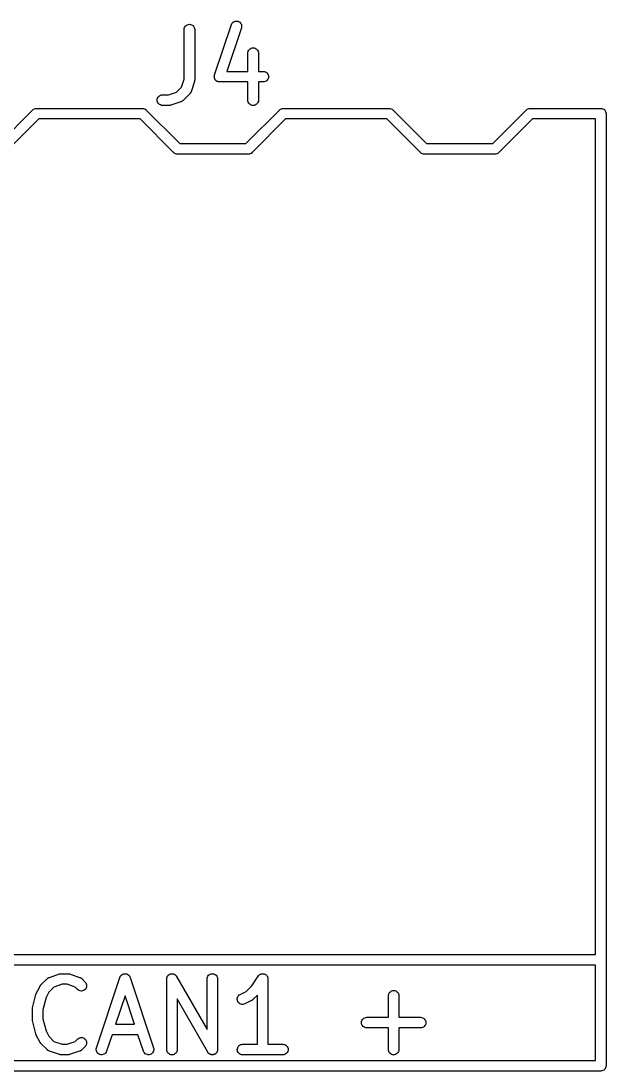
# Model space of a CAD drawing. Extents: x 122.8 to 186.2, y -119.4 to -70.3.
# Drawn here: x 147.65 to 155.94, y -119.38 to -104.49 of the extents above; entities that cross this region are included whole.
import ezdxf

# ---------------------------------------------------------------- set-up
doc = ezdxf.new("R2010")
doc.units = 0
doc.layers.add('BLACK', color=7, linetype='CONTINUOUS')

msp = doc.modelspace()

# ---------------------------------------------------------------- linework, layer by layer
at = {"layer": 'BLACK', "linetype": 'CONTINUOUS'}
for p, q in [((150.637, -104.523), (150.645, -104.511)), ((150.645, -104.511), (150.656, -104.501)), ((150.656, -104.501), (150.668, -104.493)), ((150.668, -104.493), (150.682, -104.488)), ((150.682, -104.488), (150.697, -104.486)), ((150.697, -104.486), (150.711, -104.486)), ((150.711, -104.486), (150.726, -104.49)), ((150.726, -104.49), (150.739, -104.496)), ((150.739, -104.496), (150.751, -104.504)), ((150.751, -104.504), (150.761, -104.515)), ((150.761, -104.515), (150.769, -104.527)), ((149.96, -104.607), (149.961, -104.593)), ((149.96, -104.608), (149.96, -104.607)), ((149.96, -105.31), (149.96, -104.608)), ((149.961, -104.593), (149.966, -104.579)), ((149.966, -104.579), (149.973, -104.566)), ((149.973, -104.566), (149.982, -104.555)), ((149.982, -104.555), (149.994, -104.546)), ((149.994, -104.546), (150.007, -104.539)), ((150.007, -104.539), (150.021, -104.535)), ((150.021, -104.535), (150.035, -104.533)), ((150.035, -104.533), (150.05, -104.535)), ((150.05, -104.535), (150.064, -104.539)), ((150.064, -104.539), (150.077, -104.546)), ((150.077, -104.546), (150.088, -104.556)), ((150.088, -104.556), (150.097, -104.567)), ((150.097, -104.567), (150.104, -104.58)), ((150.104, -104.58), (150.108, -104.594)), ((150.108, -104.594), (150.11, -104.608)), ((150.11, -104.608), (150.11, -105.323)), ((150.392, -105.251), (150.63, -104.537)), ((150.772, -104.584), (150.567, -105.2)), ((150.63, -104.537), (150.631, -104.536)), ((150.631, -104.536), (150.637, -104.523)), ((150.769, -104.527), (150.774, -104.541)), ((150.776, -104.57), (150.772, -104.584)), ((150.774, -104.541), (150.776, -104.556)), ((150.776, -104.556), (150.776, -104.57)), ((150.864, -104.941), (150.866, -104.926)), ((150.864, -104.942), (150.864, -104.941)), ((150.864, -105.2), (150.864, -104.942)), ((150.866, -104.926), (150.87, -104.912)), ((150.87, -104.912), (150.878, -104.899)), ((150.878, -104.899), (150.887, -104.888)), ((150.887, -104.888), (150.898, -104.879)), ((150.898, -104.879), (150.911, -104.872)), ((150.911, -104.872), (150.925, -104.868)), ((150.925, -104.868), (150.94, -104.867)), ((150.94, -104.867), (150.955, -104.868)), ((150.955, -104.868), (150.968, -104.873)), ((150.968, -104.873), (150.981, -104.88)), ((150.981, -104.88), (150.993, -104.889)), ((150.993, -104.889), (151.002, -104.9)), ((151.002, -104.9), (151.009, -104.913)), ((151.009, -104.913), (151.013, -104.927)), ((151.013, -104.927), (151.014, -104.942)), ((151.014, -104.942), (151.014, -105.2)), ((150.389, -105.263), (150.39, -105.26)), ((150.389, -105.266), (150.389, -105.263)), ((150.39, -105.26), (150.391, -105.256)), ((150.391, -105.256), (150.392, -105.251)), ((150.567, -105.2), (150.864, -105.2)), ((151.014, -105.2), (151.082, -105.2)), ((151.082, -105.2), (151.083, -105.2)), ((151.083, -105.2), (151.098, -105.202)), ((151.098, -105.202), (151.112, -105.206)), ((151.112, -105.206), (151.125, -105.213)), ((151.125, -105.213), (151.136, -105.223)), ((151.136, -105.223), (151.145, -105.234)), ((151.145, -105.234), (151.152, -105.247)), ((151.152, -105.247), (151.156, -105.261)), ((151.156, -105.261), (151.157, -105.276)), ((149.921, -105.425), (149.96, -105.31)), ((150.106, -105.346), (150.058, -105.489)), ((150.107, -105.342), (150.106, -105.346)), ((150.108, -105.338), (150.107, -105.342)), ((150.109, -105.332), (150.108, -105.335)), ((150.108, -105.335), (150.108, -105.338)), ((150.11, -105.324), (150.109, -105.328)), ((150.109, -105.328), (150.109, -105.332)), ((150.11, -105.323), (150.11, -105.324)), ((150.388, -105.275), (150.389, -105.27)), ((150.388, -105.277), (150.388, -105.275)), ((150.388, -105.28), (150.388, -105.277)), ((150.389, -105.285), (150.388, -105.28)), ((150.389, -105.27), (150.389, -105.266)), ((150.39, -105.289), (150.389, -105.285)), ((150.39, -105.292), (150.39, -105.289)), ((150.391, -105.295), (150.39, -105.292)), ((150.392, -105.299), (150.391, -105.295)), ((150.394, -105.303), (150.392, -105.299)), ((150.395, -105.306), (150.394, -105.303)), ((150.396, -105.308), (150.395, -105.306)), ((150.398, -105.312), (150.396, -105.308)), ((150.4, -105.316), (150.398, -105.312)), ((150.402, -105.318), (150.4, -105.316)), ((150.404, -105.321), (150.402, -105.318)), ((150.407, -105.324), (150.404, -105.321)), ((150.41, -105.328), (150.407, -105.324)), ((150.412, -105.329), (150.41, -105.328)), ((150.414, -105.331), (150.412, -105.329)), ((150.417, -105.334), (150.414, -105.331)), ((150.421, -105.337), (150.417, -105.334)), ((150.423, -105.338), (150.421, -105.337)), ((150.426, -105.34), (150.423, -105.338)), ((150.43, -105.342), (150.426, -105.34)), ((150.434, -105.344), (150.43, -105.342)), ((150.436, -105.345), (150.434, -105.344)), ((150.439, -105.346), (150.436, -105.345)), ((150.443, -105.347), (150.439, -105.346)), ((150.448, -105.348), (150.443, -105.347)), ((150.45, -105.349), (150.448, -105.348)), ((150.453, -105.349), (150.45, -105.349)), ((150.458, -105.35), (150.453, -105.349)), ((150.462, -105.35), (150.458, -105.35)), ((150.463, -105.35), (150.462, -105.35)), ((150.864, -105.35), (150.463, -105.35)), ((150.864, -105.608), (150.864, -105.35)), ((151.082, -105.35), (151.014, -105.35)), ((151.014, -105.35), (151.014, -105.608)), ((151.097, -105.349), (151.082, -105.35)), ((151.111, -105.344), (151.097, -105.349)), ((151.124, -105.338), (151.111, -105.344)), ((151.135, -105.328), (151.124, -105.338)), ((151.144, -105.317), (151.135, -105.328)), ((151.151, -105.304), (151.144, -105.317)), ((151.156, -105.29), (151.151, -105.304)), ((151.157, -105.276), (151.156, -105.29)), ((149.592, -105.566), (149.601, -105.555)), ((149.601, -105.555), (149.612, -105.546)), ((149.612, -105.546), (149.625, -105.539)), ((149.625, -105.539), (149.639, -105.535)), ((149.639, -105.535), (149.654, -105.533)), ((149.654, -105.533), (149.737, -105.533)), ((149.737, -105.533), (149.851, -105.495)), ((149.851, -105.495), (149.921, -105.425)), ((150.04, -105.519), (149.945, -105.614)), ((150.041, -105.517), (150.04, -105.519)), ((150.043, -105.515), (150.041, -105.517)), ((150.046, -105.511), (150.043, -105.515)), ((150.049, -105.507), (150.046, -105.511)), ((150.05, -105.505), (150.049, -105.507)), ((150.052, -105.504), (150.05, -105.505)), ((150.054, -105.499), (150.052, -105.504)), ((150.056, -105.494), (150.054, -105.499)), ((150.057, -105.492), (150.056, -105.494)), ((150.058, -105.49), (150.057, -105.492)), ((150.058, -105.489), (150.058, -105.49)), ((149.579, -105.608), (149.58, -105.593)), ((149.58, -105.622), (149.579, -105.608)), ((149.58, -105.593), (149.585, -105.579)), ((149.584, -105.636), (149.58, -105.622)), ((149.591, -105.649), (149.584, -105.636)), ((149.585, -105.579), (149.592, -105.566)), ((149.6, -105.661), (149.591, -105.649)), ((149.611, -105.67), (149.6, -105.661)), ((149.624, -105.677), (149.611, -105.67)), ((149.638, -105.682), (149.624, -105.677)), ((149.653, -105.683), (149.638, -105.682)), ((149.654, -105.683), (149.653, -105.683)), ((149.749, -105.683), (149.654, -105.683)), ((149.753, -105.683), (149.749, -105.683)), ((149.757, -105.683), (149.753, -105.683)), ((149.76, -105.682), (149.757, -105.683)), ((149.764, -105.682), (149.76, -105.682)), ((149.768, -105.681), (149.764, -105.682)), ((149.772, -105.68), (149.768, -105.681)), ((149.773, -105.68), (149.772, -105.68)), ((149.916, -105.632), (149.773, -105.68)), ((149.918, -105.631), (149.916, -105.632)), ((149.92, -105.63), (149.918, -105.631)), ((149.924, -105.628), (149.92, -105.63)), ((149.929, -105.626), (149.924, -105.628)), ((149.931, -105.625), (149.929, -105.626)), ((149.933, -105.624), (149.931, -105.625)), ((149.937, -105.62), (149.933, -105.624)), ((149.941, -105.618), (149.937, -105.62)), ((149.942, -105.616), (149.941, -105.618)), ((149.944, -105.615), (149.942, -105.616)), ((149.945, -105.614), (149.944, -105.615)), ((150.866, -105.623), (150.864, -105.608)), ((150.87, -105.637), (150.866, -105.623)), ((150.877, -105.65), (150.87, -105.637)), ((150.886, -105.661), (150.877, -105.65)), ((150.897, -105.671), (150.886, -105.661)), ((150.91, -105.678), (150.897, -105.671)), ((150.924, -105.682), (150.91, -105.678)), ((150.939, -105.683), (150.924, -105.682)), ((150.953, -105.682), (150.939, -105.683)), ((150.968, -105.678), (150.953, -105.682)), ((150.98, -105.671), (150.968, -105.678)), ((150.992, -105.662), (150.98, -105.671)), ((151.001, -105.651), (150.992, -105.662)), ((151.008, -105.638), (151.001, -105.651)), ((151.013, -105.624), (151.008, -105.638)), ((151.014, -105.609), (151.013, -105.624)), ((151.014, -105.608), (151.014, -105.609)), ((147.337, -106.225), (147.812, -105.75)), ((147.812, -105.75), (147.815, -105.747)), ((147.815, -105.747), (147.822, -105.741)), ((147.822, -105.741), (147.826, -105.737)), ((147.826, -105.737), (147.839, -105.73)), ((147.839, -105.73), (147.853, -105.726)), ((147.853, -105.726), (147.868, -105.725)), ((147.868, -105.725), (147.872, -105.725)), ((147.872, -105.725), (149.364, -105.725)), ((149.364, -105.725), (149.368, -105.725)), ((149.368, -105.725), (149.372, -105.725)), ((149.372, -105.725), (149.372, -105.725)), ((149.372, -105.725), (149.383, -105.726)), ((149.383, -105.726), (149.397, -105.73)), ((149.397, -105.73), (149.41, -105.737)), ((149.41, -105.737), (149.421, -105.747)), ((149.421, -105.747), (149.424, -105.75)), ((149.424, -105.75), (149.899, -106.225)), ((150.837, -106.225), (151.312, -105.75)), ((151.312, -105.75), (151.315, -105.747)), ((151.315, -105.747), (151.322, -105.741)), ((151.322, -105.741), (151.326, -105.737)), ((151.326, -105.737), (151.339, -105.73)), ((151.339, -105.73), (151.353, -105.726)), ((151.353, -105.726), (151.368, -105.725)), ((151.368, -105.725), (151.372, -105.725)), ((151.372, -105.725), (152.864, -105.725)), ((152.864, -105.725), (152.868, -105.725)), ((152.868, -105.725), (152.872, -105.725)), ((152.872, -105.725), (152.872, -105.725)), ((152.872, -105.725), (152.883, -105.726)), ((152.883, -105.726), (152.897, -105.73)), ((152.897, -105.73), (152.91, -105.737)), ((152.91, -105.737), (152.921, -105.747)), ((152.921, -105.747), (152.924, -105.75)), ((152.924, -105.75), (153.399, -106.225)), ((154.337, -106.225), (154.812, -105.75)), ((154.812, -105.75), (154.815, -105.747)), ((154.815, -105.747), (154.822, -105.741)), ((154.822, -105.741), (154.826, -105.737)), ((154.826, -105.737), (154.839, -105.73)), ((154.839, -105.73), (154.853, -105.726)), ((154.853, -105.726), (154.868, -105.725)), ((154.868, -105.725), (154.872, -105.725)), ((154.872, -105.725), (155.864, -105.725)), ((155.864, -105.725), (155.868, -105.725)), ((155.868, -105.725), (155.872, -105.725)), ((155.872, -105.725), (155.883, -105.726)), ((155.883, -105.726), (155.897, -105.73)), ((155.897, -105.73), (155.91, -105.737)), ((155.91, -105.737), (155.921, -105.747)), ((155.921, -105.747), (155.931, -105.758)), ((155.931, -105.758), (155.938, -105.771)), ((155.938, -105.771), (155.942, -105.785)), ((155.942, -105.785), (155.943, -105.8)), ((155.943, -105.8), (155.943, -105.804)), ((155.943, -105.804), (155.943, -117.796)), ((147.899, -105.875), (147.424, -106.35)), ((149.337, -105.875), (147.899, -105.875)), ((149.812, -106.35), (149.337, -105.875)), ((151.399, -105.875), (150.924, -106.35)), ((152.837, -105.875), (151.399, -105.875)), ((153.312, -106.35), (152.837, -105.875)), ((154.899, -105.875), (154.424, -106.35)), ((155.793, -105.875), (154.899, -105.875)), ((155.793, -117.725), (155.793, -105.875)), ((149.899, -106.225), (150.837, -106.225)), ((153.399, -106.225), (154.337, -106.225)), ((149.815, -106.353), (149.812, -106.35)), ((149.818, -106.356), (149.815, -106.353)), ((149.826, -106.363), (149.818, -106.356)), ((149.839, -106.37), (149.826, -106.363)), ((149.853, -106.374), (149.839, -106.37)), ((149.868, -106.375), (149.853, -106.374)), ((149.872, -106.375), (149.868, -106.375)), ((150.864, -106.375), (149.872, -106.375)), ((150.868, -106.375), (150.864, -106.375)), ((150.872, -106.375), (150.868, -106.375)), ((150.883, -106.374), (150.872, -106.375)), ((150.872, -106.375), (150.872, -106.375)), ((150.897, -106.37), (150.883, -106.374)), ((150.91, -106.363), (150.897, -106.37)), ((150.921, -106.353), (150.91, -106.363)), ((150.924, -106.35), (150.921, -106.353)), ((153.315, -106.353), (153.312, -106.35)), ((153.318, -106.356), (153.315, -106.353)), ((153.326, -106.363), (153.318, -106.356)), ((153.339, -106.37), (153.326, -106.363)), ((153.353, -106.374), (153.339, -106.37)), ((153.368, -106.375), (153.353, -106.374)), ((153.372, -106.375), (153.368, -106.375)), ((154.364, -106.375), (153.372, -106.375)), ((154.368, -106.375), (154.364, -106.375)), ((154.372, -106.375), (154.368, -106.375)), ((154.383, -106.374), (154.372, -106.375)), ((154.372, -106.375), (154.372, -106.375)), ((154.397, -106.37), (154.383, -106.374)), ((154.41, -106.363), (154.397, -106.37)), ((154.421, -106.353), (154.41, -106.363)), ((154.424, -106.35), (154.421, -106.353)), ((144.943, -117.725), (155.793, -117.725)), ((155.793, -117.875), (144.943, -117.875)), ((155.793, -119.225), (155.793, -117.875)), ((155.943, -117.796), (155.943, -117.8)), ((155.943, -117.8), (155.943, -117.804)), ((155.943, -117.804), (155.943, -119.296)), ((147.926, -118.16), (148.021, -118.065)), ((148.021, -118.065), (148.022, -118.064)), ((148.022, -118.064), (148.024, -118.063)), ((148.024, -118.063), (148.025, -118.061)), ((148.025, -118.061), (148.03, -118.058)), ((148.03, -118.058), (148.034, -118.055)), ((148.034, -118.055), (148.035, -118.054)), ((148.035, -118.054), (148.037, -118.053)), ((148.037, -118.053), (148.042, -118.051)), ((148.042, -118.051), (148.047, -118.048)), ((148.047, -118.048), (148.049, -118.048)), ((148.049, -118.048), (148.051, -118.047)), ((148.051, -118.047), (148.194, -117.999)), ((148.194, -117.999), (148.195, -117.999)), ((148.195, -117.999), (148.199, -117.998)), ((148.199, -117.998), (148.203, -117.997)), ((148.203, -117.997), (148.206, -117.997)), ((148.206, -117.997), (148.209, -117.996)), ((148.209, -117.996), (148.213, -117.996)), ((148.213, -117.996), (148.217, -117.995)), ((148.217, -117.995), (148.312, -117.995)), ((148.312, -117.995), (148.314, -117.995)), ((148.314, -117.995), (148.318, -117.996)), ((148.318, -117.996), (148.322, -117.996)), ((148.322, -117.996), (148.325, -117.997)), ((148.325, -117.997), (148.328, -117.997)), ((148.328, -117.997), (148.332, -117.998)), ((148.332, -117.998), (148.336, -117.999)), ((148.336, -117.999), (148.479, -118.047)), ((148.479, -118.047), (148.48, -118.047)), ((148.48, -118.047), (148.482, -118.048)), ((148.482, -118.048), (148.484, -118.049)), ((148.484, -118.049), (148.489, -118.051)), ((148.489, -118.051), (148.493, -118.053)), ((148.493, -118.053), (148.495, -118.055)), ((148.495, -118.055), (148.497, -118.056)), ((148.497, -118.056), (148.501, -118.059)), ((148.501, -118.059), (148.505, -118.062)), ((148.505, -118.062), (148.507, -118.064)), ((148.507, -118.064), (148.508, -118.065)), ((148.508, -118.065), (148.556, -118.113)), ((148.718, -119.047), (149.051, -118.047)), ((149.051, -118.046), (149.053, -118.041)), ((149.051, -118.047), (149.051, -118.046)), ((149.053, -118.041), (149.055, -118.036)), ((149.055, -118.036), (149.056, -118.034)), ((149.056, -118.034), (149.057, -118.032)), ((149.057, -118.032), (149.06, -118.028)), ((149.06, -118.028), (149.063, -118.024)), ((149.063, -118.024), (149.065, -118.022)), ((149.065, -118.022), (149.066, -118.021)), ((149.066, -118.021), (149.07, -118.017)), ((149.07, -118.017), (149.073, -118.013)), ((149.073, -118.013), (149.075, -118.012)), ((149.075, -118.012), (149.077, -118.011)), ((149.077, -118.011), (149.081, -118.008)), ((149.081, -118.008), (149.085, -118.005)), ((149.085, -118.005), (149.087, -118.004)), ((149.087, -118.004), (149.089, -118.003)), ((149.089, -118.003), (149.094, -118.001)), ((149.094, -118.001), (149.099, -117.999)), ((149.099, -117.999), (149.101, -117.999)), ((149.101, -117.999), (149.103, -117.998)), ((149.103, -117.998), (149.108, -117.997)), ((149.108, -117.997), (149.113, -117.996)), ((149.113, -117.996), (149.115, -117.996)), ((149.115, -117.996), (149.117, -117.996)), ((149.117, -117.996), (149.123, -117.996)), ((149.123, -117.996), (149.128, -117.996)), ((149.128, -117.996), (149.13, -117.996)), ((149.13, -117.996), (149.132, -117.996)), ((149.132, -117.996), (149.137, -117.997)), ((149.137, -117.997), (149.142, -117.998)), ((149.142, -117.998), (149.144, -117.999)), ((149.144, -117.999), (149.146, -117.999)), ((149.146, -117.999), (149.151, -118.002)), ((149.151, -118.002), (149.156, -118.003)), ((149.156, -118.003), (149.158, -118.005)), ((149.158, -118.005), (149.16, -118.005)), ((149.16, -118.005), (149.164, -118.008)), ((149.164, -118.008), (149.168, -118.011)), ((149.168, -118.011), (149.17, -118.013)), ((149.17, -118.013), (149.171, -118.014)), ((149.171, -118.014), (149.175, -118.018)), ((149.175, -118.018), (149.179, -118.021)), ((149.179, -118.021), (149.18, -118.023)), ((149.18, -118.023), (149.181, -118.025)), ((149.181, -118.025), (149.184, -118.029)), ((149.184, -118.029), (149.187, -118.033)), ((149.187, -118.033), (149.188, -118.035)), ((149.188, -118.035), (149.189, -118.037)), ((149.189, -118.037), (149.191, -118.042)), ((149.191, -118.042), (149.193, -118.047)), ((149.193, -118.047), (149.526, -119.047)), ((149.714, -118.064), (149.715, -118.06)), ((149.714, -118.067), (149.714, -118.064)), ((149.714, -118.069), (149.714, -118.067)), ((149.714, -118.07), (149.714, -118.069)), ((149.715, -118.055), (149.716, -118.052)), ((149.715, -118.06), (149.715, -118.055)), ((149.716, -118.052), (149.717, -118.05)), ((149.717, -118.05), (149.718, -118.045)), ((149.718, -118.045), (149.72, -118.041)), ((149.72, -118.041), (149.721, -118.039)), ((149.721, -118.039), (149.722, -118.036)), ((149.722, -118.036), (149.724, -118.032)), ((149.724, -118.032), (149.727, -118.028)), ((149.727, -118.028), (149.728, -118.026)), ((149.728, -118.026), (149.73, -118.024)), ((149.73, -118.024), (149.733, -118.02)), ((149.733, -118.02), (149.736, -118.017)), ((149.736, -118.017), (149.738, -118.015)), ((149.738, -118.015), (149.74, -118.013)), ((149.74, -118.013), (149.744, -118.011)), ((149.744, -118.011), (149.748, -118.008)), ((149.748, -118.008), (149.75, -118.006)), ((149.75, -118.006), (149.752, -118.005)), ((149.752, -118.005), (149.756, -118.003)), ((149.756, -118.003), (149.761, -118.001)), ((149.761, -118.001), (149.763, -118)), ((149.763, -118), (149.765, -117.999)), ((149.765, -117.999), (149.77, -117.998)), ((149.77, -117.998), (149.775, -117.997)), ((149.775, -117.997), (149.777, -117.996)), ((149.777, -117.996), (149.78, -117.996)), ((149.78, -117.996), (149.784, -117.996)), ((149.784, -117.996), (149.789, -117.995)), ((149.789, -117.995), (149.792, -117.996)), ((149.792, -117.996), (149.794, -117.996)), ((149.794, -117.996), (149.799, -117.996)), ((149.799, -117.996), (149.804, -117.997)), ((149.804, -117.997), (149.806, -117.998)), ((149.806, -117.998), (149.809, -117.998)), ((149.809, -117.998), (149.813, -118)), ((149.813, -118), (149.818, -118.001)), ((149.818, -118.001), (149.82, -118.002)), ((149.82, -118.002), (149.822, -118.003)), ((149.822, -118.003), (149.826, -118.006)), ((149.826, -118.006), (149.831, -118.008)), ((149.831, -118.008), (149.833, -118.01)), ((149.833, -118.01), (149.835, -118.011)), ((149.835, -118.011), (149.838, -118.014)), ((149.838, -118.014), (149.842, -118.018)), ((149.842, -118.018), (149.843, -118.019)), ((149.843, -118.019), (149.845, -118.021)), ((149.845, -118.021), (149.848, -118.025)), ((149.848, -118.025), (149.851, -118.029)), ((149.851, -118.029), (149.852, -118.031)), ((149.852, -118.031), (149.854, -118.033)), ((149.854, -118.033), (150.285, -118.788)), ((150.285, -118.069), (150.287, -118.055)), ((150.285, -118.07), (150.285, -118.069)), ((150.287, -118.055), (150.291, -118.041)), ((150.291, -118.041), (150.298, -118.028)), ((150.298, -118.028), (150.308, -118.017)), ((150.308, -118.017), (150.319, -118.008)), ((150.319, -118.008), (150.332, -118.001)), ((150.332, -118.001), (150.346, -117.997)), ((150.346, -117.997), (150.361, -117.995)), ((150.361, -117.995), (150.375, -117.997)), ((150.375, -117.997), (150.389, -118.001)), ((150.389, -118.001), (150.402, -118.008)), ((150.402, -118.008), (150.413, -118.018)), ((150.413, -118.018), (150.423, -118.029)), ((150.423, -118.029), (150.429, -118.042)), ((150.429, -118.042), (150.434, -118.056)), ((150.434, -118.056), (150.435, -118.07)), ((150.921, -118.165), (151.012, -118.029)), ((151.012, -118.029), (151.012, -118.028)), ((151.012, -118.028), (151.012, -118.028)), ((151.012, -118.028), (151.013, -118.028)), ((151.013, -118.028), (151.017, -118.022)), ((151.013, -118.028), (151.013, -118.028)), ((151.017, -118.022), (151.022, -118.017)), ((151.022, -118.017), (151.028, -118.012)), ((151.022, -118.017), (151.022, -118.017)), ((151.022, -118.017), (151.022, -118.017)), ((151.028, -118.012), (151.033, -118.008)), ((151.033, -118.008), (151.04, -118.004)), ((151.033, -118.008), (151.033, -118.008)), ((151.033, -118.008), (151.033, -118.008)), ((151.04, -118.004), (151.046, -118.001)), ((151.046, -118.001), (151.054, -117.999)), ((151.046, -118.001), (151.046, -118.001)), ((151.046, -118.001), (151.046, -118.001)), ((151.054, -117.999), (151.06, -117.997)), ((151.06, -117.997), (151.068, -117.996)), ((151.06, -117.997), (151.06, -117.997)), ((151.06, -117.997), (151.06, -117.997)), ((151.068, -117.996), (151.075, -117.995)), ((151.075, -117.995), (151.075, -117.995)), ((151.075, -117.995), (151.082, -117.996)), ((151.075, -117.995), (151.075, -117.995)), ((151.082, -117.996), (151.089, -117.997)), ((151.089, -117.997), (151.09, -117.997)), ((151.09, -117.997), (151.09, -117.997)), ((151.09, -117.997), (151.097, -117.999)), ((151.097, -117.999), (151.103, -118.001)), ((151.103, -118.001), (151.103, -118.001)), ((151.103, -118.001), (151.104, -118.001)), ((151.104, -118.001), (151.11, -118.005)), ((151.11, -118.005), (151.116, -118.008)), ((151.116, -118.008), (151.116, -118.008)), ((151.116, -118.008), (151.116, -118.008)), ((151.116, -118.008), (151.122, -118.013)), ((151.122, -118.013), (151.128, -118.018)), ((151.128, -118.018), (151.128, -118.018)), ((151.128, -118.018), (151.128, -118.018)), ((151.128, -118.018), (151.133, -118.024)), ((151.133, -118.024), (151.137, -118.029)), ((151.137, -118.029), (151.137, -118.029)), ((151.137, -118.029), (151.137, -118.029)), ((151.137, -118.029), (151.141, -118.036)), ((151.141, -118.036), (151.144, -118.042)), ((151.144, -118.042), (151.144, -118.042)), ((151.144, -118.042), (151.144, -118.042)), ((151.144, -118.042), (151.146, -118.049)), ((151.146, -118.049), (151.148, -118.056)), ((151.148, -118.056), (151.148, -118.056)), ((151.148, -118.056), (151.148, -118.056)), ((151.148, -118.056), (151.149, -118.063)), ((151.149, -118.063), (151.149, -118.07)), ((147.864, -118.275), (147.912, -118.18)), ((147.912, -118.18), (147.913, -118.179)), ((147.913, -118.179), (147.915, -118.175)), ((147.915, -118.175), (147.917, -118.172)), ((147.917, -118.172), (147.919, -118.169)), ((147.919, -118.169), (147.92, -118.166)), ((147.92, -118.166), (147.923, -118.163)), ((147.923, -118.163), (147.926, -118.16)), ((148.115, -118.184), (148.041, -118.258)), ((148.229, -118.145), (148.115, -118.184)), ((148.3, -118.145), (148.229, -118.145)), ((148.415, -118.184), (148.3, -118.145)), ((148.45, -118.219), (148.415, -118.184)), ((148.556, -118.113), (148.557, -118.113)), ((148.565, -118.208), (148.556, -118.219)), ((148.557, -118.113), (148.566, -118.125)), ((148.572, -118.195), (148.565, -118.208)), ((148.566, -118.125), (148.573, -118.138)), ((148.576, -118.181), (148.572, -118.195)), ((148.573, -118.138), (148.577, -118.152)), ((148.578, -118.166), (148.576, -118.181)), ((148.577, -118.152), (148.578, -118.166)), ((149.714, -119.07), (149.714, -118.07)), ((150.285, -118.788), (150.285, -118.07)), ((150.435, -118.07), (150.435, -119.07)), ((150.839, -118.247), (150.921, -118.165)), ((151.149, -118.07), (151.149, -118.995)), ((147.811, -118.481), (147.859, -118.29)), ((147.859, -118.289), (147.862, -118.282)), ((147.859, -118.29), (147.859, -118.289)), ((147.859, -118.289), (147.859, -118.289)), ((147.859, -118.289), (147.859, -118.289)), ((147.862, -118.282), (147.864, -118.276)), ((147.864, -118.276), (147.864, -118.275)), ((147.864, -118.275), (147.864, -118.275)), ((148.002, -118.335), (147.959, -118.508)), ((148.041, -118.258), (148.002, -118.335)), ((148.461, -118.228), (148.45, -118.219)), ((148.474, -118.235), (148.461, -118.228)), ((148.488, -118.239), (148.474, -118.235)), ((148.503, -118.241), (148.488, -118.239)), ((148.517, -118.239), (148.503, -118.241)), ((148.531, -118.235), (148.517, -118.239)), ((148.544, -118.228), (148.531, -118.235)), ((148.556, -118.219), (148.544, -118.228)), ((149.122, -118.308), (148.988, -118.71)), ((149.256, -118.71), (149.122, -118.308)), ((150.295, -119.108), (149.864, -118.353)), ((149.864, -118.353), (149.864, -119.07)), ((150.714, -118.346), (150.718, -118.332)), ((150.714, -118.361), (150.714, -118.346)), ((150.716, -118.375), (150.714, -118.361)), ((150.718, -118.332), (150.724, -118.319)), ((150.724, -118.319), (150.732, -118.307)), ((150.732, -118.307), (150.743, -118.297)), ((150.743, -118.297), (150.755, -118.289)), ((150.755, -118.289), (150.839, -118.247)), ((150.933, -118.365), (150.93, -118.368)), ((150.936, -118.362), (150.933, -118.365)), ((150.937, -118.362), (150.936, -118.362)), ((150.999, -118.299), (150.937, -118.362)), ((150.999, -118.995), (150.999, -118.299)), ((152.857, -118.307), (152.858, -118.293)), ((152.857, -118.308), (152.857, -118.307)), ((152.857, -118.614), (152.857, -118.308)), ((152.858, -118.293), (152.863, -118.279)), ((152.863, -118.279), (152.87, -118.266)), ((152.87, -118.266), (152.879, -118.255)), ((152.879, -118.255), (152.89, -118.246)), ((152.89, -118.246), (152.903, -118.239)), ((152.903, -118.239), (152.917, -118.235)), ((152.917, -118.235), (152.932, -118.233)), ((152.932, -118.233), (152.947, -118.235)), ((152.947, -118.235), (152.961, -118.239)), ((152.961, -118.239), (152.973, -118.246)), ((152.973, -118.246), (152.985, -118.256)), ((152.985, -118.256), (152.994, -118.267)), ((152.994, -118.267), (153.001, -118.28)), ((153.001, -118.28), (153.005, -118.294)), ((153.005, -118.294), (153.007, -118.308)), ((153.007, -118.308), (153.007, -118.614)), ((147.809, -118.495), (147.81, -118.489)), ((147.809, -118.497), (147.809, -118.495)), ((147.809, -118.498), (147.809, -118.497)), ((147.809, -118.499), (147.809, -118.498)), ((147.809, -118.642), (147.809, -118.499)), ((147.81, -118.489), (147.811, -118.483)), ((147.811, -118.482), (147.811, -118.481)), ((147.811, -118.483), (147.811, -118.482)), ((147.959, -118.508), (147.959, -118.633)), ((150.721, -118.389), (150.716, -118.375)), ((150.729, -118.402), (150.721, -118.389)), ((150.739, -118.412), (150.729, -118.402)), ((150.751, -118.421), (150.739, -118.412)), ((150.764, -118.427), (150.751, -118.421)), ((150.778, -118.43), (150.764, -118.427)), ((150.793, -118.431), (150.778, -118.43)), ((150.808, -118.429), (150.793, -118.431)), ((150.821, -118.424), (150.808, -118.429)), ((150.822, -118.423), (150.821, -118.424)), ((150.917, -118.376), (150.822, -118.423)), ((150.921, -118.373), (150.917, -118.376)), ((150.925, -118.371), (150.921, -118.373)), ((150.927, -118.369), (150.925, -118.371)), ((150.93, -118.368), (150.927, -118.369)), ((147.809, -118.643), (147.809, -118.642)), ((147.809, -118.644), (147.809, -118.643)), ((147.81, -118.65), (147.809, -118.644)), ((147.81, -118.656), (147.81, -118.65)), ((147.811, -118.658), (147.81, -118.656)), ((147.811, -118.659), (147.811, -118.658)), ((147.811, -118.66), (147.811, -118.659)), ((147.859, -118.85), (147.811, -118.66)), ((147.959, -118.633), (148.002, -118.806)), ((152.477, -118.674), (152.481, -118.66)), ((152.481, -118.66), (152.488, -118.647)), ((152.488, -118.647), (152.498, -118.636)), ((152.498, -118.636), (152.509, -118.627)), ((152.509, -118.627), (152.522, -118.62)), ((152.522, -118.62), (152.536, -118.616)), ((152.536, -118.616), (152.551, -118.614)), ((152.551, -118.614), (152.857, -118.614)), ((153.007, -118.614), (153.312, -118.614)), ((153.312, -118.614), (153.314, -118.614)), ((153.314, -118.614), (153.328, -118.616)), ((153.328, -118.616), (153.342, -118.62)), ((153.342, -118.62), (153.355, -118.628)), ((153.355, -118.628), (153.366, -118.637)), ((153.366, -118.637), (153.375, -118.648)), ((153.375, -118.648), (153.382, -118.661)), ((153.382, -118.661), (153.386, -118.675)), ((148.002, -118.806), (148.041, -118.883)), ((148.988, -118.71), (149.256, -118.71)), ((152.476, -118.689), (152.477, -118.674)), ((152.477, -118.703), (152.476, -118.689)), ((152.481, -118.718), (152.477, -118.703)), ((152.488, -118.73), (152.481, -118.718)), ((152.497, -118.742), (152.488, -118.73)), ((152.508, -118.751), (152.497, -118.742)), ((152.521, -118.758), (152.508, -118.751)), ((152.535, -118.763), (152.521, -118.758)), ((152.55, -118.764), (152.535, -118.763)), ((152.551, -118.764), (152.55, -118.764)), ((152.857, -118.764), (152.551, -118.764)), ((152.857, -119.07), (152.857, -118.764)), ((153.312, -118.764), (153.007, -118.764)), ((153.007, -118.764), (153.007, -119.07)), ((153.327, -118.763), (153.312, -118.764)), ((153.341, -118.759), (153.327, -118.763)), ((153.354, -118.752), (153.341, -118.759)), ((153.365, -118.743), (153.354, -118.752)), ((153.375, -118.731), (153.365, -118.743)), ((153.382, -118.718), (153.375, -118.731)), ((153.386, -118.705), (153.382, -118.718)), ((153.386, -118.675), (153.387, -118.69)), ((153.387, -118.69), (153.386, -118.705)), ((147.859, -118.851), (147.859, -118.85)), ((147.861, -118.858), (147.859, -118.851)), ((147.859, -118.851), (147.859, -118.851)), ((147.864, -118.864), (147.861, -118.858)), ((147.864, -118.865), (147.864, -118.864)), ((147.864, -118.866), (147.864, -118.865)), ((147.864, -118.865), (147.864, -118.865)), ((147.912, -118.961), (147.864, -118.866)), ((147.914, -118.965), (147.912, -118.961)), ((148.041, -118.883), (148.115, -118.957)), ((148.115, -118.957), (148.229, -118.995)), ((148.3, -118.995), (148.415, -118.957)), ((148.415, -118.957), (148.45, -118.922)), ((148.45, -118.922), (148.451, -118.921)), ((148.451, -118.921), (148.462, -118.912)), ((148.462, -118.912), (148.475, -118.906)), ((148.475, -118.906), (148.489, -118.901)), ((148.489, -118.901), (148.504, -118.9)), ((148.504, -118.9), (148.518, -118.902)), ((148.518, -118.902), (148.532, -118.906)), ((148.532, -118.906), (148.545, -118.913)), ((148.545, -118.913), (148.556, -118.922)), ((148.556, -118.922), (148.566, -118.934)), ((148.566, -118.934), (148.572, -118.947)), ((148.572, -118.947), (148.577, -118.961)), ((148.577, -118.961), (148.578, -118.975)), ((148.938, -118.86), (148.86, -119.094)), ((149.306, -118.86), (148.938, -118.86)), ((149.384, -119.094), (149.306, -118.86)), ((147.916, -118.968), (147.914, -118.965)), ((147.918, -118.971), (147.916, -118.968)), ((147.92, -118.973), (147.918, -118.971)), ((147.923, -118.977), (147.92, -118.973)), ((147.925, -118.98), (147.923, -118.977)), ((147.926, -118.981), (147.925, -118.98)), ((148.021, -119.076), (147.926, -118.981)), ((148.023, -119.077), (148.021, -119.076)), ((148.025, -119.079), (148.023, -119.077)), ((148.029, -119.082), (148.025, -119.079)), ((148.033, -119.085), (148.029, -119.082)), ((148.035, -119.086), (148.033, -119.085)), ((148.036, -119.087), (148.035, -119.086)), ((148.041, -119.09), (148.036, -119.087)), ((148.046, -119.092), (148.041, -119.09)), ((148.048, -119.093), (148.046, -119.092)), ((148.05, -119.094), (148.048, -119.093)), ((148.051, -119.094), (148.05, -119.094)), ((148.194, -119.142), (148.051, -119.094)), ((148.229, -118.995), (148.3, -118.995)), ((148.479, -119.094), (148.336, -119.142)), ((148.481, -119.093), (148.479, -119.094)), ((148.483, -119.092), (148.481, -119.093)), ((148.488, -119.09), (148.483, -119.092)), ((148.492, -119.088), (148.488, -119.09)), ((148.494, -119.087), (148.492, -119.088)), ((148.496, -119.086), (148.494, -119.087)), ((148.5, -119.082), (148.496, -119.086)), ((148.504, -119.08), (148.5, -119.082)), ((148.506, -119.078), (148.504, -119.08)), ((148.508, -119.077), (148.506, -119.078)), ((148.556, -119.028), (148.508, -119.076)), ((148.508, -119.076), (148.508, -119.077)), ((148.565, -119.017), (148.556, -119.028)), ((148.572, -119.004), (148.565, -119.017)), ((148.576, -118.99), (148.572, -119.004)), ((148.578, -118.975), (148.576, -118.99)), ((148.714, -119.061), (148.718, -119.047)), ((148.714, -119.076), (148.714, -119.061)), ((148.716, -119.09), (148.714, -119.076)), ((148.721, -119.104), (148.716, -119.09)), ((148.729, -119.116), (148.721, -119.104)), ((148.853, -119.108), (148.845, -119.12)), ((148.859, -119.095), (148.853, -119.108)), ((148.86, -119.094), (148.859, -119.095)), ((149.39, -119.107), (149.384, -119.094)), ((149.399, -119.119), (149.39, -119.107)), ((149.522, -119.105), (149.514, -119.117)), ((149.527, -119.091), (149.522, -119.105)), ((149.526, -119.047), (149.527, -119.048)), ((149.527, -119.048), (149.53, -119.062)), ((149.53, -119.077), (149.527, -119.091)), ((149.53, -119.062), (149.53, -119.077)), ((149.715, -119.085), (149.714, -119.07)), ((149.719, -119.099), (149.715, -119.085)), ((149.726, -119.112), (149.719, -119.099)), ((149.858, -119.1), (149.851, -119.113)), ((149.862, -119.086), (149.858, -119.1)), ((149.864, -119.071), (149.862, -119.086)), ((149.864, -119.07), (149.864, -119.071)), ((150.296, -119.11), (150.295, -119.108)), ((150.298, -119.112), (150.296, -119.11)), ((150.424, -119.109), (150.422, -119.113)), ((150.427, -119.104), (150.424, -119.109)), ((150.428, -119.102), (150.427, -119.104)), ((150.429, -119.1), (150.428, -119.102)), ((150.43, -119.095), (150.429, -119.1)), ((150.432, -119.091), (150.43, -119.095)), ((150.433, -119.088), (150.432, -119.091)), ((150.434, -119.081), (150.433, -119.086)), ((150.433, -119.086), (150.433, -119.088)), ((150.435, -119.076), (150.434, -119.081)), ((150.435, -119.07), (150.435, -119.071)), ((150.435, -119.071), (150.435, -119.074)), ((150.435, -119.074), (150.435, -119.076)), ((150.714, -119.07), (150.715, -119.055)), ((150.715, -119.084), (150.714, -119.07)), ((150.715, -119.055), (150.72, -119.041)), ((150.719, -119.098), (150.715, -119.084)), ((150.726, -119.111), (150.719, -119.098)), ((150.72, -119.041), (150.726, -119.028)), ((150.726, -119.028), (150.736, -119.017)), ((150.735, -119.123), (150.726, -119.111)), ((150.736, -119.017), (150.747, -119.008)), ((150.747, -119.008), (150.76, -119.001)), ((150.76, -119.001), (150.774, -118.997)), ((150.774, -118.997), (150.789, -118.995)), ((150.789, -118.995), (150.999, -118.995)), ((151.149, -118.995), (151.36, -118.995)), ((151.36, -118.995), (151.361, -118.995)), ((151.361, -118.995), (151.376, -118.997)), ((151.376, -118.997), (151.39, -119.001)), ((151.39, -119.001), (151.402, -119.008)), ((151.402, -119.008), (151.414, -119.018)), ((151.414, -119.018), (151.423, -119.029)), ((151.429, -119.099), (151.422, -119.112)), ((151.423, -119.029), (151.43, -119.042)), ((151.434, -119.085), (151.429, -119.099)), ((151.43, -119.042), (151.434, -119.056)), ((151.434, -119.056), (151.435, -119.071)), ((151.435, -119.071), (151.434, -119.085)), ((152.858, -119.085), (152.857, -119.07)), ((152.862, -119.099), (152.858, -119.085)), ((152.869, -119.112), (152.862, -119.099)), ((153, -119.1), (152.993, -119.113)), ((153.005, -119.086), (153, -119.1)), ((153.007, -119.071), (153.005, -119.086)), ((153.007, -119.07), (153.007, -119.071)), ((144.943, -119.225), (155.793, -119.225)), ((148.198, -119.142), (148.194, -119.142)), ((148.202, -119.144), (148.198, -119.142)), ((148.205, -119.144), (148.202, -119.144)), ((148.208, -119.145), (148.205, -119.144)), ((148.212, -119.145), (148.208, -119.145)), ((148.216, -119.145), (148.212, -119.145)), ((148.217, -119.145), (148.216, -119.145)), ((148.312, -119.145), (148.217, -119.145)), ((148.317, -119.145), (148.312, -119.145)), ((148.321, -119.145), (148.317, -119.145)), ((148.324, -119.144), (148.321, -119.145)), ((148.327, -119.144), (148.324, -119.144)), ((148.331, -119.143), (148.327, -119.144)), ((148.335, -119.142), (148.331, -119.143)), ((148.336, -119.142), (148.335, -119.142)), ((148.739, -119.127), (148.729, -119.116)), ((148.751, -119.135), (148.739, -119.127)), ((148.764, -119.141), (148.751, -119.135)), ((148.779, -119.145), (148.764, -119.141)), ((148.793, -119.145), (148.779, -119.145)), ((148.808, -119.143), (148.793, -119.145)), ((148.822, -119.138), (148.808, -119.143)), ((148.834, -119.13), (148.822, -119.138)), ((148.845, -119.12), (148.834, -119.13)), ((149.409, -119.13), (149.399, -119.119)), ((149.422, -119.137), (149.409, -119.13)), ((149.435, -119.143), (149.422, -119.137)), ((149.45, -119.145), (149.435, -119.143)), ((149.464, -119.145), (149.45, -119.145)), ((149.479, -119.142), (149.464, -119.145)), ((149.492, -119.136), (149.479, -119.142)), ((149.504, -119.127), (149.492, -119.136)), ((149.514, -119.117), (149.504, -119.127)), ((149.735, -119.123), (149.726, -119.112)), ((149.747, -119.133), (149.735, -119.123)), ((149.76, -119.14), (149.747, -119.133)), ((149.774, -119.144), (149.76, -119.14)), ((149.788, -119.145), (149.774, -119.144)), ((149.803, -119.144), (149.788, -119.145)), ((149.817, -119.14), (149.803, -119.144)), ((149.83, -119.133), (149.817, -119.14)), ((149.841, -119.124), (149.83, -119.133)), ((149.851, -119.113), (149.841, -119.124)), ((150.301, -119.116), (150.298, -119.112)), ((150.303, -119.12), (150.301, -119.116)), ((150.305, -119.121), (150.303, -119.12)), ((150.307, -119.123), (150.305, -119.121)), ((150.311, -119.126), (150.307, -119.123)), ((150.314, -119.13), (150.311, -119.126)), ((150.316, -119.131), (150.314, -119.13)), ((150.318, -119.133), (150.316, -119.131)), ((150.322, -119.135), (150.318, -119.133)), ((150.326, -119.137), (150.322, -119.135)), ((150.329, -119.138), (150.326, -119.137)), ((150.331, -119.14), (150.329, -119.138)), ((150.336, -119.141), (150.331, -119.14)), ((150.34, -119.143), (150.336, -119.141)), ((150.343, -119.143), (150.34, -119.143)), ((150.345, -119.144), (150.343, -119.143)), ((150.35, -119.144), (150.345, -119.144)), ((150.355, -119.145), (150.35, -119.144)), ((150.357, -119.145), (150.355, -119.145)), ((150.36, -119.145), (150.357, -119.145)), ((150.364, -119.145), (150.36, -119.145)), ((150.369, -119.145), (150.364, -119.145)), ((150.372, -119.144), (150.369, -119.145)), ((150.374, -119.144), (150.372, -119.144)), ((150.379, -119.143), (150.374, -119.144)), ((150.383, -119.142), (150.379, -119.143)), ((150.386, -119.141), (150.383, -119.142)), ((150.388, -119.14), (150.386, -119.141)), ((150.392, -119.138), (150.388, -119.14)), ((150.397, -119.136), (150.392, -119.138)), ((150.399, -119.134), (150.397, -119.136)), ((150.401, -119.133), (150.399, -119.134)), ((150.405, -119.13), (150.401, -119.133)), ((150.409, -119.127), (150.405, -119.13)), ((150.411, -119.126), (150.409, -119.127)), ((150.413, -119.124), (150.411, -119.126)), ((150.416, -119.12), (150.413, -119.124)), ((150.419, -119.117), (150.416, -119.12)), ((150.42, -119.115), (150.419, -119.117)), ((150.422, -119.113), (150.42, -119.115)), ((150.746, -119.132), (150.735, -119.123)), ((150.759, -119.139), (150.746, -119.132)), ((150.773, -119.144), (150.759, -119.139)), ((150.788, -119.145), (150.773, -119.144)), ((150.789, -119.145), (150.788, -119.145)), ((151.36, -119.145), (150.789, -119.145)), ((151.375, -119.144), (151.36, -119.145)), ((151.389, -119.14), (151.375, -119.144)), ((151.402, -119.133), (151.389, -119.14)), ((151.413, -119.124), (151.402, -119.133)), ((151.422, -119.112), (151.413, -119.124)), ((152.878, -119.123), (152.869, -119.112)), ((152.89, -119.133), (152.878, -119.123)), ((152.902, -119.14), (152.89, -119.133)), ((152.916, -119.144), (152.902, -119.14)), ((152.931, -119.145), (152.916, -119.144)), ((152.946, -119.144), (152.931, -119.145)), ((152.96, -119.14), (152.946, -119.144)), ((152.973, -119.133), (152.96, -119.14)), ((152.984, -119.124), (152.973, -119.133)), ((152.993, -119.113), (152.984, -119.124)), ((155.864, -119.375), (144.872, -119.375)), ((155.868, -119.375), (155.864, -119.375)), ((155.872, -119.375), (155.868, -119.375)), ((155.883, -119.374), (155.872, -119.375)), ((155.897, -119.37), (155.883, -119.374)), ((155.91, -119.363), (155.897, -119.37)), ((155.921, -119.353), (155.91, -119.363)), ((155.931, -119.342), (155.921, -119.353)), ((155.938, -119.329), (155.931, -119.342)), ((155.942, -119.315), (155.938, -119.329)), ((155.943, -119.3), (155.942, -119.315)), ((155.943, -119.296), (155.943, -119.3))]:
    msp.add_line(p, q, dxfattribs=at)

doc.saveas('drawing.dxf')
